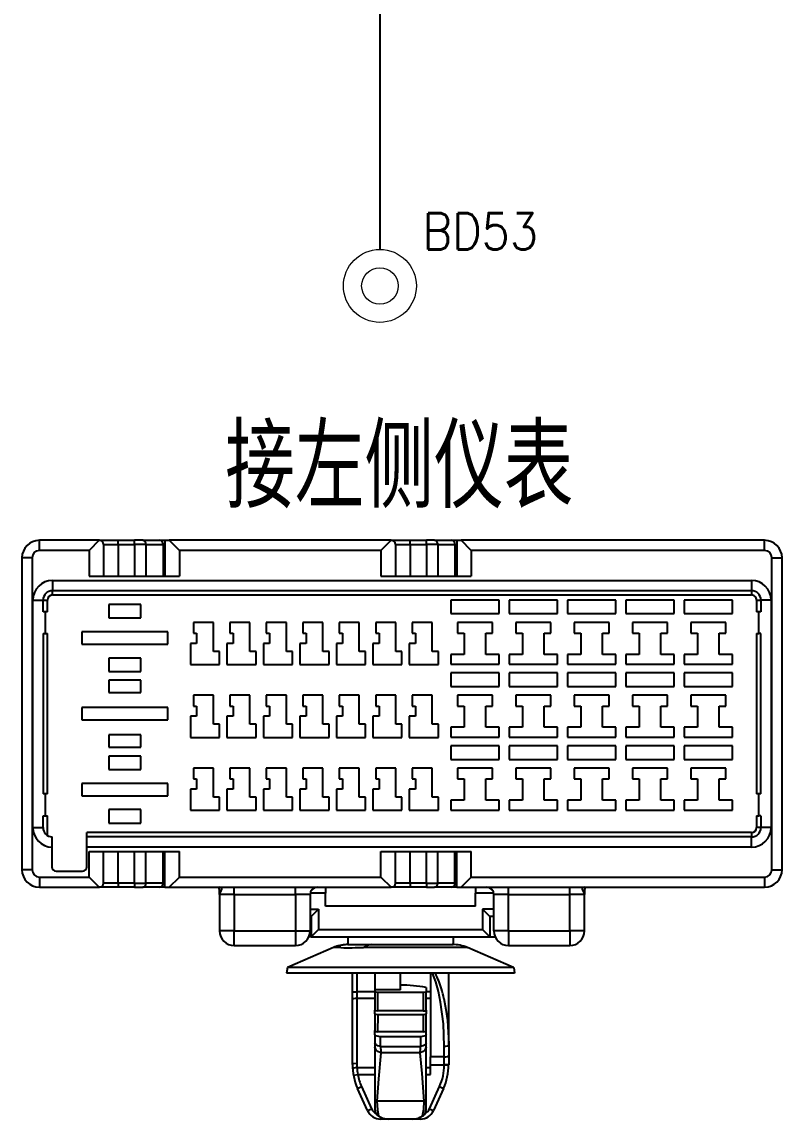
# Model space of a CAD drawing. Header units: inches. Extents: x 47316 to 59086, y 3141 to 11743.
# Drawn here: x 51092.4 to 51144.5, y 5698.9 to 5774.1 of the extents above; entities that cross this region are included whole.
import ezdxf

# ---------------------------------------------------------------- set-up
doc = ezdxf.new("R2010")
doc.units = ezdxf.units.IN
doc.header["$MEASUREMENT"] = 0
doc.styles.add('MtX_FangSong_GB2312', font='')
doc.styles.get("Standard").update_dxf_attribs({"font": ''})
doc.styles.get('MtX_FangSong_GB2312').set_extended_font_data('FangSong_GB2312')
doc.styles.get('Standard').set_extended_font_data('SimSun')
doc.linetypes.add('_VH_OTCON', pattern='A,0.0001,[7,VeSys.shx,S=0.1,R=0,X=0,Y=0],-0.4,[7,VeSys.shx,S=0.1,R=0,X=0,Y=0],-0.4,["X",Standard,S=1,R=0,X=-0.5,Y=-0.5],-0.0001,[7,VeSys.shx,S=0.1,R=0,X=0,Y=0],-0.4', length=1.2002)

msp = doc.modelspace()

# ---------------------------------------------------------------- linework, layer by layer
at = {"color": 0, "linetype": '_VH_OTCON', "ltscale": 5}
msp.add_line((51116.929, 5822.529), (51116.929, 5758.529), dxfattribs=at)
at = {"color": 0, "lineweight": -2}
for p, q in [((51097.695, 5738.577), (51093.595, 5738.577)), ((51093.595, 5737.877), (51093.595, 5738.577)), ((51096.995, 5737.877), (51093.595, 5737.877)), ((51097.695, 5738.577), (51096.995, 5737.877)), ((51096.995, 5737.877), (51096.995, 5736.127)), ((51097.695, 5738.577), (51097.705, 5738.577)), ((51097.706, 5738.577), (51098.995, 5738.577)), ((51097.995, 5738.287), (51097.995, 5736.127)), ((51097.995, 5738.287), (51098.995, 5738.287)), ((51098.995, 5738.577), (51100.118, 5738.577)), ((51098.995, 5738.287), (51098.995, 5738.577)), ((51098.995, 5738.287), (51098.995, 5736.127)), ((51098.995, 5738.287), (51100.118, 5738.287)), ((51100.67, 5738.577), (51100.118, 5738.577)), ((51100.118, 5738.287), (51100.118, 5738.577)), ((51100.118, 5738.287), (51100.118, 5736.127)), ((51100.895, 5738.287), (51100.118, 5738.287)), ((51100.67, 5738.577), (51101.848, 5738.577)), ((51100.895, 5738.287), (51100.895, 5736.127)), ((51100.895, 5738.287), (51102.074, 5738.287)), ((51101.848, 5738.577), (51102.195, 5738.577)), ((51102.074, 5738.287), (51102.074, 5736.127)), ((51102.074, 5738.287), (51102.195, 5738.287)), ((51102.195, 5738.577), (51102.495, 5738.577)), ((51102.195, 5738.577), (51102.195, 5736.127)), ((51117.695, 5738.577), (51102.495, 5738.577)), ((51103.195, 5737.877), (51102.495, 5738.577)), ((51116.995, 5737.877), (51103.195, 5737.877)), ((51103.195, 5737.877), (51103.195, 5736.127)), ((51117.695, 5738.577), (51116.995, 5737.877)), ((51116.995, 5737.877), (51116.995, 5736.127)), ((51117.695, 5738.577), (51117.705, 5738.577)), ((51117.706, 5738.577), (51118.995, 5738.577)), ((51117.995, 5738.287), (51117.995, 5736.127)), ((51117.995, 5738.287), (51118.995, 5738.287)), ((51118.995, 5738.577), (51120.118, 5738.577)), ((51118.995, 5738.287), (51118.995, 5738.577)), ((51118.995, 5738.287), (51118.995, 5736.127)), ((51118.995, 5738.287), (51120.118, 5738.287)), ((51120.67, 5738.577), (51120.118, 5738.577)), ((51120.118, 5738.287), (51120.118, 5738.577)), ((51120.118, 5738.287), (51120.118, 5736.127)), ((51120.895, 5738.287), (51120.118, 5738.287)), ((51120.67, 5738.577), (51121.848, 5738.577)), ((51120.895, 5738.287), (51120.895, 5736.127)), ((51120.895, 5738.287), (51122.074, 5738.287)), ((51121.848, 5738.577), (51122.195, 5738.577)), ((51122.074, 5738.287), (51122.074, 5736.127)), ((51122.074, 5738.287), (51122.195, 5738.287)), ((51122.195, 5738.577), (51122.495, 5738.577)), ((51122.195, 5738.577), (51122.195, 5736.127)), ((51143.295, 5738.577), (51122.495, 5738.577)), ((51123.195, 5737.877), (51122.495, 5738.577)), ((51143.295, 5737.877), (51123.195, 5737.877)), ((51123.195, 5737.877), (51123.195, 5736.127)), ((51143.295, 5737.877), (51143.295, 5738.577)), ((51093.095, 5737.377), (51092.395, 5737.377)), ((51092.395, 5737.377), (51092.395, 5715.977)), ((51093.095, 5737.377), (51093.095, 5715.977)), ((51143.795, 5715.977), (51143.795, 5737.377)), ((51143.795, 5737.377), (51144.495, 5737.377)), ((51144.495, 5715.977), (51144.495, 5737.377)), ((51094.495, 5735.827), (51142.395, 5735.827)), ((51094.495, 5735.827), (51094.495, 5735.127)), ((51096.995, 5736.127), (51103.195, 5736.127)), ((51116.995, 5736.127), (51123.195, 5736.127)), ((51142.395, 5735.827), (51142.395, 5735.127)), ((51094.495, 5735.127), (51142.395, 5735.127)), ((51094.495, 5734.827), (51094.495, 5735.127)), ((51142.395, 5735.127), (51142.395, 5734.827)), ((51093.145, 5718.875), (51093.145, 5734.477)), ((51093.145, 5734.477), (51093.845, 5734.477)), ((51093.845, 5733.677), (51093.845, 5734.477)), ((51093.845, 5734.477), (51094.145, 5734.477)), ((51094.145, 5733.677), (51094.145, 5734.477)), ((51094.495, 5734.827), (51142.395, 5734.827)), ((51100.545, 5734.177), (51098.345, 5734.177)), ((51098.345, 5734.177), (51098.345, 5733.252)), ((51100.545, 5733.252), (51100.545, 5734.177)), ((51125.095, 5734.477), (51121.795, 5734.477)), ((51121.795, 5734.477), (51121.795, 5733.547)), ((51125.095, 5733.547), (51125.095, 5734.477)), ((51129.095, 5734.477), (51125.795, 5734.477)), ((51125.795, 5734.477), (51125.795, 5733.547)), ((51129.095, 5733.547), (51129.095, 5734.477)), ((51133.095, 5734.477), (51129.795, 5734.477)), ((51129.795, 5734.477), (51129.795, 5733.547)), ((51133.095, 5733.547), (51133.095, 5734.477)), ((51137.095, 5734.477), (51133.795, 5734.477)), ((51133.795, 5734.477), (51133.795, 5733.547)), ((51137.095, 5733.547), (51137.095, 5734.477)), ((51141.095, 5734.477), (51137.795, 5734.477)), ((51137.795, 5734.477), (51137.795, 5733.547)), ((51141.095, 5733.547), (51141.095, 5734.477)), ((51142.745, 5734.477), (51142.745, 5733.677)), ((51142.745, 5734.477), (51143.045, 5734.477)), ((51143.745, 5734.477), (51143.045, 5734.477)), ((51143.045, 5734.477), (51143.045, 5733.677)), ((51143.745, 5734.477), (51143.745, 5718.877)), ((51093.995, 5733.677), (51093.845, 5733.677)), ((51093.995, 5733.677), (51093.995, 5732.177)), ((51094.145, 5733.677), (51093.995, 5733.677)), ((51121.795, 5733.547), (51125.095, 5733.547)), ((51125.795, 5733.547), (51129.095, 5733.547)), ((51129.795, 5733.547), (51133.095, 5733.547)), ((51133.795, 5733.547), (51137.095, 5733.547)), ((51137.795, 5733.547), (51141.095, 5733.547)), ((51142.895, 5733.677), (51142.745, 5733.677)), ((51143.045, 5733.677), (51142.895, 5733.677)), ((51142.895, 5732.177), (51142.895, 5733.677)), ((51098.345, 5733.252), (51100.545, 5733.252)), ((51104.145, 5732.947), (51104.145, 5732.207)), ((51105.52, 5732.947), (51104.145, 5732.947)), ((51105.52, 5730.957), (51105.52, 5732.947)), ((51106.645, 5732.947), (51106.645, 5732.207)), ((51108.02, 5732.947), (51106.645, 5732.947)), ((51108.02, 5730.957), (51108.02, 5732.947)), ((51109.145, 5732.947), (51109.145, 5732.207)), ((51110.52, 5732.947), (51109.145, 5732.947)), ((51110.52, 5730.957), (51110.52, 5732.947)), ((51111.645, 5732.947), (51111.645, 5732.207)), ((51113.02, 5732.947), (51111.645, 5732.947)), ((51113.02, 5730.957), (51113.02, 5732.947)), ((51114.145, 5732.947), (51114.145, 5732.207)), ((51115.52, 5732.947), (51114.145, 5732.947)), ((51115.52, 5730.957), (51115.52, 5732.947)), ((51116.645, 5732.947), (51116.645, 5732.207)), ((51118.02, 5732.947), (51116.645, 5732.947)), ((51118.02, 5730.957), (51118.02, 5732.947)), ((51119.145, 5732.947), (51119.145, 5732.207)), ((51120.52, 5732.947), (51119.145, 5732.947)), ((51120.52, 5730.957), (51120.52, 5732.947)), ((51124.645, 5732.947), (51122.245, 5732.947)), ((51122.245, 5732.947), (51122.245, 5732.207)), ((51124.645, 5732.207), (51124.645, 5732.947)), ((51128.645, 5732.947), (51126.245, 5732.947)), ((51126.245, 5732.947), (51126.245, 5732.207)), ((51128.645, 5732.207), (51128.645, 5732.947)), ((51132.645, 5732.947), (51130.245, 5732.947)), ((51130.245, 5732.947), (51130.245, 5732.207)), ((51132.645, 5732.207), (51132.645, 5732.947)), ((51136.645, 5732.947), (51134.245, 5732.947)), ((51134.245, 5732.947), (51134.245, 5732.207)), ((51136.645, 5732.207), (51136.645, 5732.947)), ((51140.645, 5732.947), (51138.245, 5732.947)), ((51138.245, 5732.947), (51138.245, 5732.207)), ((51140.645, 5732.207), (51140.645, 5732.947)), ((51093.845, 5732.177), (51093.845, 5721.177)), ((51093.845, 5732.177), (51093.995, 5732.177)), ((51093.995, 5732.177), (51094.145, 5732.177)), ((51094.145, 5721.177), (51094.145, 5732.177)), ((51102.395, 5732.302), (51096.495, 5732.302)), ((51096.495, 5732.302), (51096.495, 5731.452)), ((51102.395, 5731.452), (51102.395, 5732.302)), ((51104.145, 5732.207), (51104.37, 5732.207)), ((51104.37, 5732.207), (51104.37, 5731.507)), ((51106.645, 5732.207), (51106.87, 5732.207)), ((51106.87, 5732.207), (51106.87, 5731.507)), ((51109.145, 5732.207), (51109.37, 5732.207)), ((51109.37, 5732.207), (51109.37, 5731.507)), ((51111.645, 5732.207), (51111.87, 5732.207)), ((51111.87, 5732.207), (51111.87, 5731.507)), ((51114.145, 5732.207), (51114.37, 5732.207)), ((51114.37, 5732.207), (51114.37, 5731.507)), ((51116.645, 5732.207), (51116.87, 5732.207)), ((51116.87, 5732.207), (51116.87, 5731.507)), ((51119.145, 5732.207), (51119.37, 5732.207)), ((51119.37, 5732.207), (51119.37, 5731.507)), ((51122.245, 5732.207), (51122.695, 5732.207)), ((51122.695, 5732.207), (51122.695, 5730.752)), ((51124.195, 5732.207), (51124.645, 5732.207)), ((51124.195, 5730.752), (51124.195, 5732.207)), ((51126.245, 5732.207), (51126.695, 5732.207)), ((51126.695, 5732.207), (51126.695, 5730.752)), ((51128.195, 5732.207), (51128.645, 5732.207)), ((51128.195, 5730.752), (51128.195, 5732.207)), ((51130.245, 5732.207), (51130.695, 5732.207)), ((51130.695, 5732.207), (51130.695, 5730.752)), ((51132.195, 5732.207), (51132.645, 5732.207)), ((51132.195, 5730.752), (51132.195, 5732.207)), ((51134.245, 5732.207), (51134.695, 5732.207)), ((51134.695, 5732.207), (51134.695, 5730.752)), ((51136.195, 5732.207), (51136.645, 5732.207)), ((51136.195, 5730.752), (51136.195, 5732.207)), ((51138.245, 5732.207), (51138.695, 5732.207)), ((51138.695, 5732.207), (51138.695, 5730.752)), ((51140.195, 5732.207), (51140.645, 5732.207)), ((51140.195, 5730.752), (51140.195, 5732.207)), ((51142.745, 5732.177), (51142.745, 5721.177)), ((51142.745, 5732.177), (51142.895, 5732.177)), ((51143.045, 5732.177), (51142.895, 5732.177)), ((51143.045, 5721.177), (51143.045, 5732.177)), ((51096.495, 5731.452), (51102.395, 5731.452)), ((51103.945, 5731.507), (51103.945, 5730.057)), ((51104.37, 5731.507), (51103.945, 5731.507)), ((51106.445, 5731.507), (51106.445, 5730.057)), ((51106.87, 5731.507), (51106.445, 5731.507)), ((51108.945, 5731.507), (51108.945, 5730.057)), ((51109.37, 5731.507), (51108.945, 5731.507)), ((51111.445, 5731.507), (51111.445, 5730.057)), ((51111.87, 5731.507), (51111.445, 5731.507)), ((51113.945, 5731.507), (51113.945, 5730.057)), ((51114.37, 5731.507), (51113.945, 5731.507)), ((51116.445, 5731.507), (51116.445, 5730.057)), ((51116.87, 5731.507), (51116.445, 5731.507)), ((51118.945, 5731.507), (51118.945, 5730.057)), ((51119.37, 5731.507), (51118.945, 5731.507)), ((51100.545, 5730.502), (51098.345, 5730.502)), ((51098.345, 5730.502), (51098.345, 5729.577)), ((51100.545, 5729.577), (51100.545, 5730.502)), ((51105.945, 5730.957), (51105.52, 5730.957)), ((51105.945, 5730.057), (51105.945, 5730.957)), ((51108.445, 5730.957), (51108.02, 5730.957)), ((51108.445, 5730.057), (51108.445, 5730.957)), ((51110.945, 5730.957), (51110.52, 5730.957)), ((51110.945, 5730.057), (51110.945, 5730.957)), ((51113.445, 5730.957), (51113.02, 5730.957)), ((51113.445, 5730.057), (51113.445, 5730.957)), ((51115.945, 5730.957), (51115.52, 5730.957)), ((51115.945, 5730.057), (51115.945, 5730.957)), ((51118.445, 5730.957), (51118.02, 5730.957)), ((51118.445, 5730.057), (51118.445, 5730.957)), ((51120.945, 5730.957), (51120.52, 5730.957)), ((51120.945, 5730.057), (51120.945, 5730.957)), ((51121.795, 5730.752), (51121.795, 5730.077)), ((51122.695, 5730.752), (51121.795, 5730.752)), ((51125.095, 5730.752), (51124.195, 5730.752)), ((51125.095, 5730.077), (51125.095, 5730.752)), ((51125.795, 5730.752), (51125.795, 5730.077)), ((51126.695, 5730.752), (51125.795, 5730.752)), ((51129.095, 5730.752), (51128.195, 5730.752)), ((51129.095, 5730.077), (51129.095, 5730.752)), ((51129.795, 5730.752), (51129.795, 5730.077)), ((51130.695, 5730.752), (51129.795, 5730.752)), ((51133.095, 5730.752), (51132.195, 5730.752)), ((51133.095, 5730.077), (51133.095, 5730.752)), ((51133.795, 5730.752), (51133.795, 5730.077)), ((51134.695, 5730.752), (51133.795, 5730.752)), ((51137.095, 5730.752), (51136.195, 5730.752)), ((51137.095, 5730.077), (51137.095, 5730.752)), ((51137.795, 5730.752), (51137.795, 5730.077)), ((51138.695, 5730.752), (51137.795, 5730.752)), ((51141.095, 5730.752), (51140.195, 5730.752)), ((51141.095, 5730.077), (51141.095, 5730.752)), ((51103.945, 5730.057), (51105.945, 5730.057)), ((51106.445, 5730.057), (51108.445, 5730.057)), ((51108.945, 5730.057), (51110.945, 5730.057)), ((51111.445, 5730.057), (51113.445, 5730.057)), ((51113.945, 5730.057), (51115.945, 5730.057)), ((51116.445, 5730.057), (51118.445, 5730.057)), ((51118.945, 5730.057), (51120.945, 5730.057)), ((51121.795, 5730.077), (51125.095, 5730.077)), ((51125.795, 5730.077), (51129.095, 5730.077)), ((51129.795, 5730.077), (51133.095, 5730.077)), ((51133.795, 5730.077), (51137.095, 5730.077)), ((51137.795, 5730.077), (51141.095, 5730.077)), ((51098.345, 5729.577), (51100.545, 5729.577)), ((51100.545, 5728.977), (51098.345, 5728.977)), ((51098.345, 5728.977), (51098.345, 5728.127)), ((51100.545, 5728.127), (51100.545, 5728.977)), ((51125.095, 5729.477), (51121.795, 5729.477)), ((51121.795, 5729.477), (51121.795, 5728.547)), ((51125.095, 5728.547), (51125.095, 5729.477)), ((51129.095, 5729.477), (51125.795, 5729.477)), ((51125.795, 5729.477), (51125.795, 5728.547)), ((51129.095, 5728.547), (51129.095, 5729.477)), ((51133.095, 5729.477), (51129.795, 5729.477)), ((51129.795, 5729.477), (51129.795, 5728.547)), ((51133.095, 5728.547), (51133.095, 5729.477)), ((51137.095, 5729.477), (51133.795, 5729.477)), ((51133.795, 5729.477), (51133.795, 5728.547)), ((51137.095, 5728.547), (51137.095, 5729.477)), ((51141.095, 5729.477), (51137.795, 5729.477)), ((51137.795, 5729.477), (51137.795, 5728.547)), ((51141.095, 5728.547), (51141.095, 5729.477)), ((51098.345, 5728.127), (51100.545, 5728.127)), ((51121.795, 5728.547), (51125.095, 5728.547)), ((51125.795, 5728.547), (51129.095, 5728.547)), ((51129.795, 5728.547), (51133.095, 5728.547)), ((51133.795, 5728.547), (51137.095, 5728.547)), ((51137.795, 5728.547), (51141.095, 5728.547)), ((51104.145, 5727.947), (51104.145, 5727.207)), ((51105.52, 5727.947), (51104.145, 5727.947)), ((51105.52, 5725.957), (51105.52, 5727.947)), ((51106.645, 5727.947), (51106.645, 5727.207)), ((51108.02, 5727.947), (51106.645, 5727.947)), ((51108.02, 5725.957), (51108.02, 5727.947)), ((51109.145, 5727.947), (51109.145, 5727.207)), ((51110.52, 5727.947), (51109.145, 5727.947)), ((51110.52, 5725.957), (51110.52, 5727.947)), ((51111.645, 5727.947), (51111.645, 5727.207)), ((51113.02, 5727.947), (51111.645, 5727.947)), ((51113.02, 5725.957), (51113.02, 5727.947)), ((51114.145, 5727.947), (51114.145, 5727.207)), ((51115.52, 5727.947), (51114.145, 5727.947)), ((51115.52, 5725.957), (51115.52, 5727.947)), ((51116.645, 5727.947), (51116.645, 5727.207)), ((51118.02, 5727.947), (51116.645, 5727.947)), ((51118.02, 5725.957), (51118.02, 5727.947)), ((51119.145, 5727.947), (51119.145, 5727.207)), ((51120.52, 5727.947), (51119.145, 5727.947)), ((51120.52, 5725.957), (51120.52, 5727.947)), ((51124.645, 5727.947), (51122.245, 5727.947)), ((51122.245, 5727.947), (51122.245, 5727.207)), ((51124.645, 5727.207), (51124.645, 5727.947)), ((51128.645, 5727.947), (51126.245, 5727.947)), ((51126.245, 5727.947), (51126.245, 5727.207)), ((51128.645, 5727.207), (51128.645, 5727.947)), ((51132.645, 5727.947), (51130.245, 5727.947)), ((51130.245, 5727.947), (51130.245, 5727.207)), ((51132.645, 5727.207), (51132.645, 5727.947)), ((51136.645, 5727.947), (51134.245, 5727.947)), ((51134.245, 5727.947), (51134.245, 5727.207)), ((51136.645, 5727.207), (51136.645, 5727.947)), ((51140.645, 5727.947), (51138.245, 5727.947)), ((51138.245, 5727.947), (51138.245, 5727.207)), ((51140.645, 5727.207), (51140.645, 5727.947)), ((51102.395, 5727.102), (51096.495, 5727.102)), ((51096.495, 5727.102), (51096.495, 5726.252)), ((51102.395, 5726.252), (51102.395, 5727.102)), ((51104.145, 5727.207), (51104.37, 5727.207)), ((51104.37, 5727.207), (51104.37, 5726.507)), ((51106.645, 5727.207), (51106.87, 5727.207)), ((51106.87, 5727.207), (51106.87, 5726.507)), ((51109.145, 5727.207), (51109.37, 5727.207)), ((51109.37, 5727.207), (51109.37, 5726.507)), ((51111.645, 5727.207), (51111.87, 5727.207)), ((51111.87, 5727.207), (51111.87, 5726.507)), ((51114.145, 5727.207), (51114.37, 5727.207)), ((51114.37, 5727.207), (51114.37, 5726.507)), ((51116.645, 5727.207), (51116.87, 5727.207)), ((51116.87, 5727.207), (51116.87, 5726.507)), ((51119.145, 5727.207), (51119.37, 5727.207)), ((51119.37, 5727.207), (51119.37, 5726.507)), ((51122.245, 5727.207), (51122.695, 5727.207)), ((51122.695, 5727.207), (51122.695, 5725.752)), ((51124.195, 5727.207), (51124.645, 5727.207)), ((51124.195, 5725.752), (51124.195, 5727.207)), ((51126.245, 5727.207), (51126.695, 5727.207)), ((51126.695, 5727.207), (51126.695, 5725.752)), ((51128.195, 5727.207), (51128.645, 5727.207)), ((51128.195, 5725.752), (51128.195, 5727.207)), ((51130.245, 5727.207), (51130.695, 5727.207)), ((51130.695, 5727.207), (51130.695, 5725.752)), ((51132.195, 5727.207), (51132.645, 5727.207)), ((51132.195, 5725.752), (51132.195, 5727.207)), ((51134.245, 5727.207), (51134.695, 5727.207)), ((51134.695, 5727.207), (51134.695, 5725.752)), ((51136.195, 5727.207), (51136.645, 5727.207)), ((51136.195, 5725.752), (51136.195, 5727.207)), ((51138.245, 5727.207), (51138.695, 5727.207)), ((51138.695, 5727.207), (51138.695, 5725.752)), ((51140.195, 5727.207), (51140.645, 5727.207)), ((51140.195, 5725.752), (51140.195, 5727.207)), ((51096.495, 5726.252), (51102.395, 5726.252)), ((51103.945, 5726.507), (51103.945, 5725.057)), ((51104.37, 5726.507), (51103.945, 5726.507)), ((51105.945, 5725.957), (51105.52, 5725.957)), ((51105.945, 5725.057), (51105.945, 5725.957)), ((51106.445, 5726.507), (51106.445, 5725.057)), ((51106.87, 5726.507), (51106.445, 5726.507)), ((51108.445, 5725.957), (51108.02, 5725.957)), ((51108.445, 5725.057), (51108.445, 5725.957)), ((51108.945, 5726.507), (51108.945, 5725.057)), ((51109.37, 5726.507), (51108.945, 5726.507)), ((51110.945, 5725.957), (51110.52, 5725.957)), ((51110.945, 5725.057), (51110.945, 5725.957)), ((51111.445, 5726.507), (51111.445, 5725.057)), ((51111.87, 5726.507), (51111.445, 5726.507)), ((51113.445, 5725.957), (51113.02, 5725.957)), ((51113.445, 5725.057), (51113.445, 5725.957)), ((51113.945, 5726.507), (51113.945, 5725.057)), ((51114.37, 5726.507), (51113.945, 5726.507)), ((51115.945, 5725.957), (51115.52, 5725.957)), ((51115.945, 5725.057), (51115.945, 5725.957)), ((51116.445, 5726.507), (51116.445, 5725.057)), ((51116.87, 5726.507), (51116.445, 5726.507)), ((51118.445, 5725.957), (51118.02, 5725.957)), ((51118.445, 5725.057), (51118.445, 5725.957)), ((51118.945, 5726.507), (51118.945, 5725.057)), ((51119.37, 5726.507), (51118.945, 5726.507)), ((51120.945, 5725.957), (51120.52, 5725.957)), ((51120.945, 5725.057), (51120.945, 5725.957)), ((51098.345, 5725.227), (51098.345, 5724.377)), ((51100.545, 5725.227), (51098.345, 5725.227)), ((51100.545, 5724.377), (51100.545, 5725.227)), ((51121.795, 5725.752), (51121.795, 5725.077)), ((51122.695, 5725.752), (51121.795, 5725.752)), ((51121.795, 5725.077), (51125.095, 5725.077)), ((51125.095, 5725.752), (51124.195, 5725.752)), ((51125.095, 5725.077), (51125.095, 5725.752)), ((51125.795, 5725.752), (51125.795, 5725.077)), ((51126.695, 5725.752), (51125.795, 5725.752)), ((51125.795, 5725.077), (51129.095, 5725.077)), ((51129.095, 5725.752), (51128.195, 5725.752)), ((51129.095, 5725.077), (51129.095, 5725.752)), ((51129.795, 5725.752), (51129.795, 5725.077)), ((51130.695, 5725.752), (51129.795, 5725.752)), ((51129.795, 5725.077), (51133.095, 5725.077)), ((51133.095, 5725.752), (51132.195, 5725.752)), ((51133.095, 5725.077), (51133.095, 5725.752)), ((51133.795, 5725.752), (51133.795, 5725.077)), ((51134.695, 5725.752), (51133.795, 5725.752)), ((51133.795, 5725.077), (51137.095, 5725.077)), ((51137.095, 5725.752), (51136.195, 5725.752)), ((51137.095, 5725.077), (51137.095, 5725.752)), ((51137.795, 5725.752), (51137.795, 5725.077)), ((51138.695, 5725.752), (51137.795, 5725.752)), ((51137.795, 5725.077), (51141.095, 5725.077)), ((51141.095, 5725.752), (51140.195, 5725.752)), ((51141.095, 5725.077), (51141.095, 5725.752)), ((51098.345, 5724.377), (51100.545, 5724.377)), ((51103.945, 5725.057), (51105.945, 5725.057)), ((51106.445, 5725.057), (51108.445, 5725.057)), ((51108.945, 5725.057), (51110.945, 5725.057)), ((51111.445, 5725.057), (51113.445, 5725.057)), ((51113.945, 5725.057), (51115.945, 5725.057)), ((51116.445, 5725.057), (51118.445, 5725.057)), ((51118.945, 5725.057), (51120.945, 5725.057)), ((51125.095, 5724.477), (51121.795, 5724.477)), ((51121.795, 5724.477), (51121.795, 5723.547)), ((51125.095, 5723.547), (51125.095, 5724.477)), ((51129.095, 5724.477), (51125.795, 5724.477)), ((51125.795, 5724.477), (51125.795, 5723.547)), ((51129.095, 5723.547), (51129.095, 5724.477)), ((51133.095, 5724.477), (51129.795, 5724.477)), ((51129.795, 5724.477), (51129.795, 5723.547)), ((51133.095, 5723.547), (51133.095, 5724.477)), ((51137.095, 5724.477), (51133.795, 5724.477)), ((51133.795, 5724.477), (51133.795, 5723.547)), ((51137.095, 5723.547), (51137.095, 5724.477)), ((51141.095, 5724.477), (51137.795, 5724.477)), ((51137.795, 5724.477), (51137.795, 5723.547)), ((51141.095, 5723.547), (51141.095, 5724.477)), ((51098.345, 5723.777), (51098.345, 5722.852)), ((51100.545, 5723.777), (51098.345, 5723.777)), ((51100.545, 5722.852), (51100.545, 5723.777)), ((51098.345, 5722.852), (51100.545, 5722.852)), ((51104.145, 5722.947), (51104.145, 5722.207)), ((51105.52, 5722.947), (51104.145, 5722.947)), ((51105.52, 5720.957), (51105.52, 5722.947)), ((51106.645, 5722.947), (51106.645, 5722.207)), ((51108.02, 5722.947), (51106.645, 5722.947)), ((51108.02, 5720.957), (51108.02, 5722.947)), ((51109.145, 5722.947), (51109.145, 5722.207)), ((51110.52, 5722.947), (51109.145, 5722.947)), ((51110.52, 5720.957), (51110.52, 5722.947)), ((51111.645, 5722.947), (51111.645, 5722.207)), ((51113.02, 5722.947), (51111.645, 5722.947)), ((51113.02, 5720.957), (51113.02, 5722.947)), ((51114.145, 5722.947), (51114.145, 5722.207)), ((51115.52, 5722.947), (51114.145, 5722.947)), ((51115.52, 5720.957), (51115.52, 5722.947)), ((51116.645, 5722.947), (51116.645, 5722.207)), ((51118.02, 5722.947), (51116.645, 5722.947)), ((51118.02, 5720.957), (51118.02, 5722.947)), ((51119.145, 5722.947), (51119.145, 5722.207)), ((51120.52, 5722.947), (51119.145, 5722.947)), ((51120.52, 5720.957), (51120.52, 5722.947)), ((51121.795, 5723.547), (51125.095, 5723.547)), ((51124.645, 5722.947), (51122.245, 5722.947)), ((51122.245, 5722.947), (51122.245, 5722.207)), ((51124.645, 5722.207), (51124.645, 5722.947)), ((51125.795, 5723.547), (51129.095, 5723.547)), ((51128.645, 5722.947), (51126.245, 5722.947)), ((51126.245, 5722.947), (51126.245, 5722.207)), ((51128.645, 5722.207), (51128.645, 5722.947)), ((51129.795, 5723.547), (51133.095, 5723.547)), ((51132.645, 5722.947), (51130.245, 5722.947)), ((51130.245, 5722.947), (51130.245, 5722.207)), ((51132.645, 5722.207), (51132.645, 5722.947)), ((51133.795, 5723.547), (51137.095, 5723.547)), ((51136.645, 5722.947), (51134.245, 5722.947)), ((51134.245, 5722.947), (51134.245, 5722.207)), ((51136.645, 5722.207), (51136.645, 5722.947)), ((51137.795, 5723.547), (51141.095, 5723.547)), ((51140.645, 5722.947), (51138.245, 5722.947)), ((51138.245, 5722.947), (51138.245, 5722.207)), ((51140.645, 5722.207), (51140.645, 5722.947)), ((51104.145, 5722.207), (51104.37, 5722.207)), ((51104.37, 5722.207), (51104.37, 5721.507)), ((51106.645, 5722.207), (51106.87, 5722.207)), ((51106.87, 5722.207), (51106.87, 5721.507)), ((51109.145, 5722.207), (51109.37, 5722.207)), ((51109.37, 5722.207), (51109.37, 5721.507)), ((51111.645, 5722.207), (51111.87, 5722.207)), ((51111.87, 5722.207), (51111.87, 5721.507)), ((51114.145, 5722.207), (51114.37, 5722.207)), ((51114.37, 5722.207), (51114.37, 5721.507)), ((51116.645, 5722.207), (51116.87, 5722.207)), ((51116.87, 5722.207), (51116.87, 5721.507)), ((51119.145, 5722.207), (51119.37, 5722.207)), ((51119.37, 5722.207), (51119.37, 5721.507)), ((51122.245, 5722.207), (51122.695, 5722.207)), ((51122.695, 5722.207), (51122.695, 5720.752)), ((51124.195, 5722.207), (51124.645, 5722.207)), ((51124.195, 5720.752), (51124.195, 5722.207)), ((51126.245, 5722.207), (51126.695, 5722.207)), ((51126.695, 5722.207), (51126.695, 5720.752)), ((51128.195, 5722.207), (51128.645, 5722.207)), ((51128.195, 5720.752), (51128.195, 5722.207)), ((51130.245, 5722.207), (51130.695, 5722.207)), ((51130.695, 5722.207), (51130.695, 5720.752)), ((51132.195, 5722.207), (51132.645, 5722.207)), ((51132.195, 5720.752), (51132.195, 5722.207)), ((51134.245, 5722.207), (51134.695, 5722.207)), ((51134.695, 5722.207), (51134.695, 5720.752)), ((51136.195, 5722.207), (51136.645, 5722.207)), ((51136.195, 5720.752), (51136.195, 5722.207)), ((51138.245, 5722.207), (51138.695, 5722.207)), ((51138.695, 5722.207), (51138.695, 5720.752)), ((51140.195, 5722.207), (51140.645, 5722.207)), ((51140.195, 5720.752), (51140.195, 5722.207)), ((51096.495, 5721.902), (51096.495, 5721.052)), ((51102.395, 5721.902), (51096.495, 5721.902)), ((51102.395, 5721.052), (51102.395, 5721.902)), ((51103.945, 5721.507), (51103.945, 5720.057)), ((51104.37, 5721.507), (51103.945, 5721.507)), ((51106.445, 5721.507), (51106.445, 5720.057)), ((51106.87, 5721.507), (51106.445, 5721.507)), ((51108.945, 5721.507), (51108.945, 5720.057)), ((51109.37, 5721.507), (51108.945, 5721.507)), ((51111.445, 5721.507), (51111.445, 5720.057)), ((51111.87, 5721.507), (51111.445, 5721.507)), ((51113.945, 5721.507), (51113.945, 5720.057)), ((51114.37, 5721.507), (51113.945, 5721.507)), ((51116.445, 5721.507), (51116.445, 5720.057)), ((51116.87, 5721.507), (51116.445, 5721.507)), ((51118.945, 5721.507), (51118.945, 5720.057)), ((51119.37, 5721.507), (51118.945, 5721.507)), ((51093.995, 5721.177), (51093.845, 5721.177)), ((51093.995, 5721.177), (51093.995, 5719.677)), ((51094.145, 5721.177), (51093.995, 5721.177)), ((51096.495, 5721.052), (51102.395, 5721.052)), ((51105.945, 5720.957), (51105.52, 5720.957)), ((51105.945, 5720.057), (51105.945, 5720.957)), ((51108.445, 5720.957), (51108.02, 5720.957)), ((51108.445, 5720.057), (51108.445, 5720.957)), ((51110.945, 5720.957), (51110.52, 5720.957)), ((51110.945, 5720.057), (51110.945, 5720.957)), ((51113.445, 5720.957), (51113.02, 5720.957)), ((51113.445, 5720.057), (51113.445, 5720.957)), ((51115.945, 5720.957), (51115.52, 5720.957)), ((51115.945, 5720.057), (51115.945, 5720.957)), ((51118.445, 5720.957), (51118.02, 5720.957)), ((51118.445, 5720.057), (51118.445, 5720.957)), ((51120.945, 5720.957), (51120.52, 5720.957)), ((51120.945, 5720.057), (51120.945, 5720.957)), ((51121.795, 5720.752), (51121.795, 5720.077)), ((51122.695, 5720.752), (51121.795, 5720.752)), ((51125.095, 5720.752), (51124.195, 5720.752)), ((51125.095, 5720.077), (51125.095, 5720.752)), ((51125.795, 5720.752), (51125.795, 5720.077)), ((51126.695, 5720.752), (51125.795, 5720.752)), ((51129.095, 5720.752), (51128.195, 5720.752)), ((51129.095, 5720.077), (51129.095, 5720.752)), ((51129.795, 5720.752), (51129.795, 5720.077)), ((51130.695, 5720.752), (51129.795, 5720.752)), ((51133.095, 5720.752), (51132.195, 5720.752)), ((51133.095, 5720.077), (51133.095, 5720.752)), ((51133.795, 5720.752), (51133.795, 5720.077)), ((51134.695, 5720.752), (51133.795, 5720.752)), ((51137.095, 5720.752), (51136.195, 5720.752)), ((51137.095, 5720.077), (51137.095, 5720.752)), ((51137.795, 5720.752), (51137.795, 5720.077)), ((51138.695, 5720.752), (51137.795, 5720.752)), ((51141.095, 5720.752), (51140.195, 5720.752)), ((51141.095, 5720.077), (51141.095, 5720.752)), ((51142.895, 5721.177), (51142.745, 5721.177)), ((51143.045, 5721.177), (51142.895, 5721.177)), ((51142.895, 5719.677), (51142.895, 5721.177)), ((51098.345, 5720.102), (51098.345, 5719.177)), ((51100.545, 5720.102), (51098.345, 5720.102)), ((51100.545, 5719.177), (51100.545, 5720.102)), ((51103.945, 5720.057), (51105.945, 5720.057)), ((51106.445, 5720.057), (51108.445, 5720.057)), ((51108.945, 5720.057), (51110.945, 5720.057)), ((51111.445, 5720.057), (51113.445, 5720.057)), ((51113.945, 5720.057), (51115.945, 5720.057)), ((51116.445, 5720.057), (51118.445, 5720.057)), ((51118.945, 5720.057), (51120.945, 5720.057)), ((51121.795, 5720.077), (51125.095, 5720.077)), ((51125.795, 5720.077), (51129.095, 5720.077)), ((51129.795, 5720.077), (51133.095, 5720.077)), ((51133.795, 5720.077), (51137.095, 5720.077)), ((51137.795, 5720.077), (51141.095, 5720.077)), ((51093.845, 5718.875), (51093.845, 5719.677)), ((51093.845, 5719.677), (51093.995, 5719.677)), ((51093.995, 5719.677), (51094.145, 5719.677)), ((51094.145, 5718.327), (51094.145, 5719.677)), ((51098.345, 5719.177), (51100.545, 5719.177)), ((51142.745, 5719.677), (51142.745, 5718.877)), ((51142.745, 5719.677), (51142.895, 5719.677)), ((51143.045, 5719.677), (51142.895, 5719.677)), ((51143.045, 5719.677), (51143.045, 5718.877)), ((51093.145, 5718.875), (51093.845, 5718.875)), ((51096.845, 5718.227), (51096.845, 5718.527)), ((51142.395, 5718.527), (51096.845, 5718.527)), ((51142.395, 5718.527), (51142.395, 5718.227)), ((51143.045, 5718.877), (51142.745, 5718.877)), ((51143.745, 5718.877), (51143.045, 5718.877)), ((51094.445, 5718.227), (51094.445, 5717.526)), ((51096.845, 5717.527), (51096.845, 5718.227)), ((51142.395, 5718.227), (51096.845, 5718.227)), ((51142.395, 5717.527), (51142.395, 5718.227)), ((51094.445, 5717.526), (51094.445, 5716.177)), ((51096.845, 5716.177), (51096.845, 5717.527)), ((51142.395, 5717.527), (51096.845, 5717.527)), ((51096.995, 5715.477), (51096.995, 5717.227)), ((51096.995, 5717.227), (51103.195, 5717.227)), ((51097.995, 5715.067), (51097.995, 5717.227)), ((51098.995, 5715.067), (51098.995, 5717.227)), ((51100.118, 5715.067), (51100.118, 5717.227)), ((51100.895, 5715.067), (51100.895, 5717.227)), ((51102.074, 5715.067), (51102.074, 5717.227)), ((51102.195, 5714.777), (51102.195, 5717.227)), ((51103.195, 5715.477), (51103.195, 5717.227)), ((51116.995, 5715.477), (51116.995, 5717.227)), ((51116.995, 5717.227), (51123.195, 5717.227)), ((51117.995, 5715.067), (51117.995, 5717.227)), ((51118.995, 5715.067), (51118.995, 5717.227)), ((51120.118, 5715.067), (51120.118, 5717.227)), ((51120.895, 5715.067), (51120.895, 5717.227)), ((51122.074, 5715.067), (51122.074, 5717.227)), ((51122.195, 5714.777), (51122.195, 5717.227)), ((51123.195, 5715.477), (51123.195, 5717.227)), ((51093.095, 5715.977), (51092.395, 5715.977)), ((51093.595, 5715.477), (51096.995, 5715.477)), ((51093.595, 5715.477), (51093.595, 5714.777)), ((51094.745, 5715.877), (51096.545, 5715.877)), ((51096.995, 5715.477), (51097.695, 5714.777)), ((51102.495, 5714.777), (51103.195, 5715.477)), ((51103.195, 5715.477), (51116.995, 5715.477)), ((51116.995, 5715.477), (51117.695, 5714.777)), ((51122.495, 5714.777), (51123.195, 5715.477)), ((51123.195, 5715.477), (51143.295, 5715.477)), ((51143.295, 5715.477), (51143.295, 5714.777)), ((51143.795, 5715.977), (51144.495, 5715.977)), ((51093.595, 5714.777), (51097.695, 5714.777)), ((51097.695, 5714.777), (51097.705, 5714.777)), ((51098.995, 5714.777), (51097.705, 5714.777)), ((51098.995, 5715.067), (51097.995, 5715.067)), ((51100.118, 5715.067), (51098.995, 5715.067)), ((51098.995, 5715.067), (51098.995, 5714.777)), ((51100.118, 5714.777), (51098.995, 5714.777)), ((51100.118, 5715.067), (51100.895, 5715.067)), ((51100.118, 5715.067), (51100.118, 5714.777)), ((51100.118, 5714.777), (51100.67, 5714.777)), ((51101.848, 5714.777), (51100.67, 5714.777)), ((51102.074, 5715.067), (51100.895, 5715.067)), ((51102.195, 5714.777), (51101.848, 5714.777)), ((51102.195, 5715.067), (51102.074, 5715.067)), ((51102.195, 5714.777), (51102.495, 5714.777)), ((51102.495, 5714.777), (51117.695, 5714.777)), ((51106.022, 5714.766), (51105.945, 5714.777)), ((51105.945, 5714.777), (51105.948, 5714.777)), ((51106.009, 5714.472), (51106.04, 5714.527)), ((51106.051, 5714.751), (51106.022, 5714.766)), ((51106.04, 5714.527), (51106.086, 5714.634)), ((51106.08, 5714.722), (51106.051, 5714.751)), ((51106.091, 5714.683), (51106.08, 5714.722)), ((51106.086, 5714.634), (51106.091, 5714.683)), ((51106.945, 5714.277), (51106.945, 5714.777)), ((51111.145, 5714.277), (51111.145, 5714.777)), ((51113.194, 5714.777), (51113.194, 5714.377)), ((51117.695, 5714.777), (51117.705, 5714.777)), ((51118.995, 5714.777), (51117.705, 5714.777)), ((51118.995, 5715.067), (51117.995, 5715.067)), ((51120.118, 5715.067), (51118.995, 5715.067)), ((51118.995, 5715.067), (51118.995, 5714.777)), ((51120.118, 5714.777), (51118.995, 5714.777)), ((51120.118, 5715.067), (51120.895, 5715.067)), ((51120.118, 5715.067), (51120.118, 5714.777)), ((51120.118, 5714.777), (51120.67, 5714.777)), ((51121.848, 5714.777), (51120.67, 5714.777)), ((51122.074, 5715.067), (51120.895, 5715.067)), ((51122.195, 5714.777), (51121.848, 5714.777)), ((51122.195, 5715.067), (51122.074, 5715.067)), ((51122.195, 5714.777), (51122.495, 5714.777)), ((51122.495, 5714.777), (51143.295, 5714.777)), ((51123.494, 5714.777), (51123.494, 5714.377)), ((51125.745, 5714.277), (51125.745, 5714.777)), ((51129.945, 5714.277), (51129.945, 5714.777)), ((51130.831, 5714.746), (51130.8, 5714.694)), ((51130.8, 5714.694), (51130.806, 5714.628)), ((51130.806, 5714.628), (51130.851, 5714.527)), ((51130.862, 5714.763), (51130.831, 5714.746)), ((51130.851, 5714.527), (51130.929, 5714.369)), ((51130.945, 5714.777), (51130.862, 5714.763)), ((51130.943, 5714.777), (51130.945, 5714.777)), ((51105.945, 5714.277), (51106.009, 5714.472)), ((51106.239, 5714.277), (51105.945, 5714.277)), ((51105.945, 5714.277), (51105.945, 5711.777)), ((51106.945, 5714.277), (51106.239, 5714.277)), ((51106.945, 5714.277), (51111.145, 5714.277)), ((51106.945, 5714.277), (51106.945, 5711.777)), ((51112.145, 5714.277), (51111.145, 5714.277)), ((51111.145, 5714.277), (51111.145, 5711.777)), ((51112.145, 5714.277), (51112.145, 5711.777)), ((51113.194, 5714.377), (51112.155, 5714.377)), ((51113.194, 5713.477), (51113.194, 5714.377)), ((51124.735, 5714.377), (51123.494, 5714.377)), ((51123.494, 5713.477), (51123.494, 5714.377)), ((51125.745, 5714.277), (51124.745, 5714.277)), ((51124.745, 5711.777), (51124.745, 5714.277)), ((51125.745, 5714.277), (51129.945, 5714.277)), ((51125.745, 5711.777), (51125.745, 5714.277)), ((51130.945, 5714.277), (51129.945, 5714.277)), ((51129.945, 5711.777), (51129.945, 5714.277)), ((51130.929, 5714.369), (51130.945, 5714.277)), ((51130.945, 5711.777), (51130.945, 5714.277)), ((51112.145, 5713.277), (51112.719, 5713.277)), ((51112.719, 5713.277), (51112.219, 5712.777)), ((51112.719, 5713.277), (51112.719, 5711.877)), ((51123.494, 5713.477), (51113.194, 5713.477)), ((51123.969, 5713.277), (51123.969, 5711.877)), ((51123.969, 5713.277), (51124.469, 5712.777)), ((51124.745, 5713.277), (51123.969, 5713.277)), ((51112.145, 5712.777), (51112.219, 5712.777)), ((51112.219, 5712.777), (51112.219, 5711.377)), ((51124.469, 5712.777), (51124.469, 5711.377)), ((51124.745, 5712.777), (51124.469, 5712.777)), ((51106.945, 5711.777), (51105.945, 5711.777)), ((51106.945, 5711.777), (51111.145, 5711.777)), ((51106.945, 5710.777), (51106.945, 5711.777)), ((51111.145, 5711.777), (51112.145, 5711.777)), ((51111.145, 5711.777), (51111.145, 5710.777)), ((51112.719, 5711.877), (51112.219, 5711.377)), ((51112.719, 5711.877), (51123.969, 5711.877)), ((51123.969, 5711.877), (51124.469, 5711.377)), ((51125.745, 5711.777), (51124.745, 5711.777)), ((51125.745, 5711.777), (51129.945, 5711.777)), ((51125.745, 5711.777), (51125.745, 5710.777)), ((51130.945, 5711.777), (51129.945, 5711.777)), ((51129.945, 5711.777), (51129.945, 5710.777)), ((51106.945, 5710.777), (51111.145, 5710.777)), ((51112.219, 5711.377), (51112.062, 5711.377)), ((51112.219, 5711.377), (51124.469, 5711.377)), ((51114.733, 5711.377), (51114.733, 5710.844)), ((51114.733, 5711.377), (51114.733, 5710.844)), ((51114.734, 5710.844), (51114.763, 5710.844)), ((51114.763, 5710.844), (51116.361, 5710.844)), ((51116.361, 5710.844), (51120.364, 5710.844)), ((51120.364, 5710.844), (51121.882, 5710.844)), ((51121.882, 5710.844), (51121.929, 5710.844)), ((51121.929, 5710.844), (51121.955, 5710.844)), ((51121.949, 5710.844), (51121.95, 5710.844)), ((51121.949, 5710.844), (51121.955, 5710.844)), ((51121.955, 5711.377), (51121.955, 5710.844)), ((51124.469, 5711.377), (51124.829, 5711.377)), ((51125.745, 5710.777), (51129.945, 5710.777)), ((51113.744, 5710.638), (51110.589, 5709.272)), ((51113.777, 5710.64), (51113.741, 5710.638)), ((51113.743, 5710.637), (51113.744, 5710.638)), ((51114.251, 5710.634), (51113.777, 5710.64)), ((51118.366, 5710.635), (51118.344, 5710.635)), ((51121.877, 5710.634), (51118.366, 5710.635)), ((51122.455, 5710.634), (51121.877, 5710.634)), ((51122.944, 5710.638), (51122.455, 5710.634)), ((51126.098, 5709.272), (51122.943, 5710.638)), ((51122.947, 5710.638), (51122.944, 5710.638)), ((51110.586, 5709.272), (51110.538, 5708.877)), ((51110.586, 5709.272), (51110.538, 5708.877)), ((51118.344, 5709.272), (51110.586, 5709.272)), ((51126.103, 5709.272), (51118.344, 5709.272)), ((51126.103, 5709.272), (51126.15, 5708.877)), ((51118.344, 5708.877), (51110.538, 5708.877)), ((51115.044, 5707.614), (51115.044, 5708.877)), ((51115.344, 5708.877), (51115.344, 5707.614)), ((51116.594, 5708.877), (51116.594, 5707.751)), ((51126.15, 5708.877), (51118.344, 5708.877)), ((51118.344, 5707.752), (51118.344, 5708.877)), ((51120.394, 5708.877), (51120.394, 5703.149)), ((51120.76, 5708.285), (51120.529, 5708.877)), ((51121.644, 5703.954), (51121.644, 5708.877)), ((51116.594, 5707.752), (51116.594, 5707.63)), ((51118.344, 5707.752), (51116.594, 5707.752)), ((51120.094, 5707.911), (51120.094, 5707.766)), ((51120.094, 5707.766), (51120.094, 5707.63)), ((51120.946, 5707.616), (51120.76, 5708.285)), ((51115.044, 5707.076), (51115.044, 5707.614)), ((51115.044, 5707.614), (51115.344, 5707.614)), ((51115.044, 5702.624), (51115.044, 5707.076)), ((51116.594, 5707.614), (51115.344, 5707.614)), ((51115.344, 5707.614), (51115.344, 5707.146)), ((51115.344, 5707.146), (51115.344, 5702.694)), ((51116.594, 5707.146), (51115.344, 5707.146)), ((51116.594, 5707.63), (51116.594, 5706.355)), ((51116.596, 5707.621), (51116.594, 5707.63)), ((51116.605, 5707.608), (51116.596, 5707.621)), ((51116.645, 5707.586), (51116.605, 5707.608)), ((51116.792, 5707.568), (51116.645, 5707.586)), ((51116.784, 5706.296), (51116.792, 5707.567)), ((51117.603, 5707.567), (51116.792, 5707.567)), ((51118.344, 5707.567), (51117.603, 5707.567)), ((51119.085, 5707.567), (51118.344, 5707.567)), ((51119.896, 5707.567), (51119.085, 5707.567)), ((51120.047, 5707.587), (51119.896, 5707.567)), ((51119.896, 5707.567), (51119.904, 5706.296)), ((51120.079, 5707.603), (51120.047, 5707.587)), ((51120.089, 5707.613), (51120.079, 5707.603)), ((51120.094, 5707.63), (51120.089, 5707.613)), ((51120.094, 5706.355), (51120.094, 5707.63)), ((51120.394, 5707.614), (51120.094, 5707.614)), ((51120.394, 5707.146), (51120.094, 5707.146)), ((51121.094, 5706.897), (51120.946, 5707.616)), ((51121.317, 5707.139), (51121.457, 5706.4)), ((51116.594, 5706.093), (51116.594, 5706.356)), ((51116.594, 5706.355), (51116.599, 5706.34)), ((51116.599, 5706.34), (51116.608, 5706.33)), ((51116.608, 5706.33), (51116.639, 5706.314)), ((51116.639, 5706.314), (51116.784, 5706.296)), ((51118.344, 5706.296), (51116.784, 5706.296)), ((51119.904, 5706.296), (51118.344, 5706.296)), ((51119.904, 5706.296), (51120.034, 5706.309)), ((51120.034, 5706.309), (51120.076, 5706.327)), ((51120.076, 5706.327), (51120.092, 5706.345)), ((51120.092, 5706.345), (51120.094, 5706.355)), ((51120.094, 5706.356), (51120.094, 5706.093)), ((51121.282, 5705.413), (51121.094, 5706.897)), ((51121.457, 5706.4), (51121.558, 5705.635)), ((51116.596, 5706.083), (51116.594, 5706.093)), ((51116.594, 5706.092), (51116.594, 5704.951)), ((51116.605, 5706.069), (51116.596, 5706.083)), ((51116.648, 5706.046), (51116.605, 5706.069)), ((51116.802, 5706.027), (51116.648, 5706.046)), ((51116.796, 5704.863), (51116.802, 5706.027)), ((51117.532, 5706.027), (51116.802, 5706.027)), ((51118.344, 5706.027), (51117.532, 5706.027)), ((51119.156, 5706.027), (51118.344, 5706.027)), ((51119.886, 5706.027), (51119.156, 5706.027)), ((51120.044, 5706.047), (51119.886, 5706.027)), ((51119.886, 5706.027), (51119.892, 5704.863)), ((51120.078, 5706.065), (51120.044, 5706.047)), ((51120.088, 5706.075), (51120.078, 5706.065)), ((51120.094, 5706.092), (51120.088, 5706.075)), ((51120.094, 5704.951), (51120.094, 5706.092)), ((51121.558, 5705.635), (51121.62, 5704.845)), ((51116.594, 5704.688), (51116.594, 5704.951)), ((51116.594, 5704.951), (51116.6, 5704.926)), ((51116.6, 5704.926), (51116.611, 5704.911)), ((51116.611, 5704.911), (51116.649, 5704.887)), ((51116.649, 5704.887), (51116.796, 5704.863)), ((51118.344, 5704.863), (51116.796, 5704.863)), ((51119.892, 5704.863), (51118.344, 5704.863)), ((51119.892, 5704.863), (51120.03, 5704.884)), ((51120.03, 5704.884), (51120.075, 5704.91)), ((51120.075, 5704.91), (51120.089, 5704.929)), ((51120.089, 5704.929), (51120.094, 5704.951)), ((51120.094, 5704.688), (51120.094, 5704.951)), ((51121.344, 5703.871), (51121.282, 5705.413)), ((51121.62, 5704.845), (51121.644, 5704.044)), ((51116.594, 5704.687), (51116.594, 5704.103)), ((51116.615, 5704.63), (51116.594, 5704.687)), ((51116.594, 5704.103), (51116.594, 5703.833)), ((51116.601, 5704.061), (51116.594, 5704.103)), ((51116.659, 5703.98), (51116.601, 5704.061)), ((51116.661, 5704.591), (51116.615, 5704.63)), ((51116.749, 5704.554), (51116.661, 5704.591)), ((51116.978, 5704.527), (51116.749, 5704.554)), ((51116.97, 5703.862), (51116.978, 5704.527)), ((51117.471, 5704.527), (51116.978, 5704.527)), ((51118.344, 5704.527), (51117.471, 5704.527)), ((51119.217, 5704.527), (51118.344, 5704.527)), ((51119.71, 5704.527), (51119.217, 5704.527)), ((51119.938, 5704.554), (51119.71, 5704.527)), ((51119.71, 5704.527), (51119.718, 5703.862)), ((51120.025, 5704.59), (51119.938, 5704.554)), ((51120.073, 5704.629), (51120.025, 5704.59)), ((51120.087, 5704.061), (51120.028, 5703.979)), ((51120.094, 5704.687), (51120.073, 5704.629)), ((51120.094, 5704.103), (51120.087, 5704.061)), ((51120.094, 5704.103), (51120.094, 5704.687)), ((51120.094, 5703.833), (51120.094, 5704.103)), ((51121.644, 5704.044), (51121.644, 5703.954)), ((51116.594, 5703.833), (51116.594, 5703.136)), ((51116.67, 5703.606), (51116.594, 5703.833)), ((51116.799, 5703.902), (51116.659, 5703.98)), ((51116.765, 5703.511), (51116.67, 5703.606)), ((51117.014, 5703.411), (51116.765, 5703.511)), ((51116.97, 5703.862), (51116.799, 5703.902)), ((51116.853, 5701.642), (51117.014, 5703.411)), ((51116.97, 5703.862), (51118.344, 5703.862)), ((51118.344, 5703.411), (51117.014, 5703.411)), ((51118.344, 5703.862), (51119.718, 5703.862)), ((51119.674, 5703.411), (51118.344, 5703.411)), ((51119.924, 5703.512), (51119.674, 5703.411)), ((51119.674, 5703.411), (51119.804, 5701.997)), ((51119.89, 5703.903), (51119.718, 5703.862)), ((51120.028, 5703.979), (51119.89, 5703.903)), ((51120.019, 5703.608), (51119.924, 5703.512)), ((51120.094, 5703.833), (51120.019, 5703.608)), ((51120.094, 5701.289), (51120.094, 5703.833)), ((51121.344, 5703.149), (51121.344, 5703.871)), ((51121.644, 5703.954), (51121.644, 5703.233)), ((51115.046, 5702.633), (51115.044, 5702.624)), ((51115.056, 5702.644), (51115.046, 5702.633)), ((51115.098, 5702.664), (51115.056, 5702.644)), ((51115.344, 5702.694), (51115.098, 5702.664)), ((51116.594, 5703.136), (51116.594, 5701.291)), ((51120.394, 5702.593), (51120.394, 5703.149)), ((51121.344, 5703.149), (51120.394, 5703.149)), ((51120.394, 5701.942), (51120.394, 5702.593)), ((51120.394, 5702.593), (51121.344, 5702.593)), ((51121.344, 5702.62), (51121.344, 5703.149)), ((51121.344, 5702.593), (51121.344, 5702.62)), ((51121.344, 5702.593), (51121.644, 5702.59)), ((51121.644, 5703.233), (51121.644, 5702.624)), ((51121.644, 5702.624), (51121.644, 5702.59)), ((51115.112, 5701.887), (51115.407, 5701.942)), ((51115.355, 5702.41), (51116.594, 5702.41)), ((51115.407, 5701.942), (51116.594, 5701.942)), ((51119.804, 5701.997), (51119.937, 5700.109)), ((51120.094, 5702.41), (51120.394, 5702.41)), ((51120.094, 5701.942), (51120.394, 5701.942)), ((51115.396, 5700.983), (51115.67, 5701.106)), ((51116.079, 5699.466), (51115.396, 5700.983)), ((51115.67, 5701.106), (51116.352, 5699.589)), ((51116.594, 5701.291), (51116.594, 5700.757)), ((51116.751, 5700.109), (51116.853, 5701.642)), ((51120.094, 5701.063), (51120.094, 5701.289)), ((51120.094, 5700.755), (51120.094, 5701.063)), ((51120.336, 5699.589), (51121.018, 5701.106)), ((51121.292, 5700.983), (51120.609, 5699.466)), ((51121.018, 5701.106), (51121.292, 5700.983)), ((51116.594, 5700.757), (51116.594, 5700.198)), ((51120.094, 5700.198), (51120.094, 5700.755)), ((51115.913, 5699.834), (51115.913, 5699.835)), ((51116.079, 5699.466), (51116.352, 5699.589)), ((51116.6, 5700.178), (51116.594, 5700.198)), ((51116.594, 5700.198), (51116.594, 5699.863)), ((51116.594, 5699.863), (51116.594, 5699.519)), ((51116.621, 5700.158), (51116.6, 5700.178)), ((51116.654, 5700.14), (51116.621, 5700.158)), ((51116.751, 5700.109), (51116.654, 5700.14)), ((51116.78, 5699.519), (51116.751, 5700.109)), ((51118.344, 5700.109), (51116.751, 5700.109)), ((51116.859, 5699.066), (51116.78, 5699.519)), ((51119.937, 5700.109), (51118.344, 5700.109)), ((51119.909, 5699.537), (51119.829, 5699.066)), ((51119.937, 5700.109), (51119.909, 5699.537)), ((51120.015, 5700.132), (51119.937, 5700.109)), ((51120.069, 5700.16), (51120.015, 5700.132)), ((51120.085, 5700.175), (51120.069, 5700.16)), ((51120.093, 5700.19), (51120.085, 5700.175)), ((51120.094, 5700.198), (51120.093, 5700.19)), ((51120.094, 5699.863), (51120.094, 5700.198)), ((51120.094, 5699.519), (51120.094, 5699.863)), ((51120.336, 5699.589), (51120.609, 5699.466)), ((51116.991, 5698.877), (51116.991, 5698.999)), ((51117.539, 5698.877), (51116.991, 5698.877)), ((51118.344, 5698.877), (51117.539, 5698.877)), ((51119.15, 5698.877), (51118.344, 5698.877)), ((51119.697, 5698.877), (51119.15, 5698.877)), ((51119.697, 5698.999), (51119.697, 5698.877))]:
    msp.add_line(p, q, dxfattribs=at)
at = {"color": 0, "linetype": 'Continuous', "lineweight": 15}
for radius in [2.5, 1.25]:
    msp.add_circle((51116.929, 5756.029), radius, dxfattribs=at)
at = {"color": 0, "lineweight": -2}
for centre, radius, start, end in [((51093.595, 5737.377), 1.2, 90, 180), ((51093.595, 5737.377), 0.5, 90, 180), ((51097.705, 5738.287), 0.29, 0, 90), ((51117.705, 5738.287), 0.29, 0, 90), ((51143.295, 5737.377), 1.2, 0, 90), ((51143.295, 5737.377), 0.5, 0, 90), ((51094.495, 5734.477), 1.35, 90, 180), ((51142.395, 5734.477), 1.35, 0, 90), ((51094.495, 5734.477), 0.65, 90, 180), ((51142.395, 5734.477), 0.65, 0, 90), ((51094.495, 5734.477), 0.35, 90, 180), ((51142.395, 5734.477), 0.35, 359.99999, 90), ((51094.495, 5718.875), 1.35, 180, 267.87745), ((51094.495, 5718.875), 0.65, 180, 265.58827), ((51142.395, 5718.877), 1.35, 270, 0), ((51142.395, 5718.877), 0.65, 270, 0), ((51142.395, 5718.877), 0.35, 270, 0), ((51094.745, 5716.177), 0.3, 180, 270), ((51096.545, 5716.177), 0.3, 270, 0), ((51093.595, 5715.977), 1.2, 180, 270), ((51093.595, 5715.977), 0.5, 180, 270), ((51143.295, 5715.977), 0.5, 270, 359.99999), ((51143.295, 5715.977), 1.2, 270, 0), ((51097.705, 5715.067), 0.29, 270, 0), ((51105.171, 5714.556), 0.755, 9.92064, 16.94468), ((51103.525, 5714.311), 2.421, 359.17769, 8.91964), ((51112.645, 5714.277), 0.5, 90, 180), ((51117.705, 5715.067), 0.29, 270, 359.99999), ((51124.245, 5714.277), 0.5, 0, 90), ((51133.366, 5714.311), 2.421, 171.08041, 180.82229), ((51131.719, 5714.556), 0.756, 163.06026, 170.0849), ((51106.945, 5711.777), 1, 180, 270), ((51111.145, 5711.777), 1, 270, 0), ((51125.745, 5711.777), 1, 180, 270), ((51129.945, 5711.777), 1, 270, 0), ((51114.734, 5708.341), 2.503, 89.96156, 113.40113), ((51114.734, 5708.341), 2.503, 91.77149, 113.40096), ((51114.763, 5708.365), 2.479, 90.00399, 113.53091), ((51121.947, 5708.33), 2.514, 66.65132, 91.48633), ((51114.704, 5920.673), 210.04, 269.8764, 270.30363), ((51116.613, 5235.252), 475.385, 89.79134, 90.09593), ((51122.946, 5710.639), 0.00189, 202.2451, 347.11705), ((51115.241, 5706.136), 6.136, 15.76985, 26.53053), ((51118.281, 5697.171), 10.891, 80.41709, 89.66807), ((51111.568, 5704.993), 9.983, 12.41602, 16.35373), ((51121.127, 5704.031), 4.16, 182.32867, 188.56897), ((51115.553, 5704.032), 4.168, 351.43702, 357.66523), ((51119.044, 5702.624), 4, 179.99997, 204.22771), ((51119.044, 5702.694), 3.7, 180.00012, 184.40215), ((51117.644, 5702.624), 3.7, 335.77226, 359.51318), ((51117.644, 5702.624), 4, 335.77226, 359.51318), ((51121.426, 5709.377), 6.757, 269.30394, 271.84677), ((51120.448, 5702.744), 5.104, 183.74905, 189.03442), ((51119.044, 5702.624), 3.7, 190.6148, 204.22775), ((51116.991, 5699.877), 0.7, 204.22775, 242.31708), ((51117.11, 5699.519), 0.516, 179.97146, 210.51713), ((51119.697, 5699.877), 0.7, 297.68292, 335.77226), ((51119.578, 5699.519), 0.516, 329.48283, 0.02859), ((51116.991, 5699.877), 1, 204.22775, 270), ((51117.12, 5699.525), 0.528, 210.5043, 240.30337), ((51117.702, 5700.556), 1.712, 240.49705, 245.44645), ((51117.546, 5700.193), 1.317, 245.04512, 269.65836), ((51119.142, 5700.193), 1.317, 270.34016, 294.95603), ((51119.697, 5699.877), 1, 270, 335.77226), ((51118.986, 5700.556), 1.712, 294.55355, 299.50296), ((51119.567, 5699.525), 0.529, 299.72063, 329.47086)]:
    msp.add_arc(centre, radius, start, end, dxfattribs=at)
for centre, major_axis, ratio, start_param, end_param in [((51100.67, 5738.287), (0, -0.29), 0.777609, 1.570796, 3.141593), ((51101.848, 5738.287), (0, -0.29), 0.777609, 1.570796, 3.141593), ((51120.67, 5738.287), (0, -0.29), 0.777609, 1.570796, 3.141593), ((51121.848, 5738.287), (0, -0.29), 0.777609, 1.570796, 3.141593), ((51100.67, 5715.067), (0, 0.29), 0.778285, 3.141593, 4.712389), ((51101.848, 5715.067), (0, 0.29), 0.777609, 3.141593, 4.712389), ((51120.67, 5715.067), (0, 0.29), 0.777609, 3.141593, 4.712389), ((51121.848, 5715.067), (0, 0.29), 0.777609, 3.141593, 4.712389), ((51116.361, 5708.344), (0, 2.5), 0.545952, 0.000024, 0.41213), ((51115.344, 5707.076), (-0.3, 0), 0.233855, 4.712389, 6.283185), ((51121.344, 5703.954), (-0.3, 0), 0.278396, 1.570796, 3.141593), ((51121.344, 5703.233), (-0.3, 0), 0.278396, 1.570796, 3.141593), ((51115.355, 5702.34), (-0.299, -0.023), 0.233202, 4.694438, 6.283185)]:
    msp.add_ellipse(centre, major_axis=major_axis, ratio=ratio, start_param=start_param, end_param=end_param, dxfattribs=at)

# ---------------------------------------------------------------- texts
at = {"color": 0, "style": 'MtX_FangSong_GB2312', "width": 0.7}
msp.add_text('接左侧仪表', height=5, dxfattribs=at).set_placement((51106.323, 5741.335))
at = {"color": 21, "linetype": 'Continuous', "lineweight": 15, "insert": (51119.858, 5761.029), "char_height": 2.5, "width": 8.78571, "attachment_point": 1}
msp.add_mtext('\\Fromans.shx;\\W0.9000000000;\\T1.0000000000;\\o\\lBD53', dxfattribs=at)

doc.saveas('drawing.dxf')
